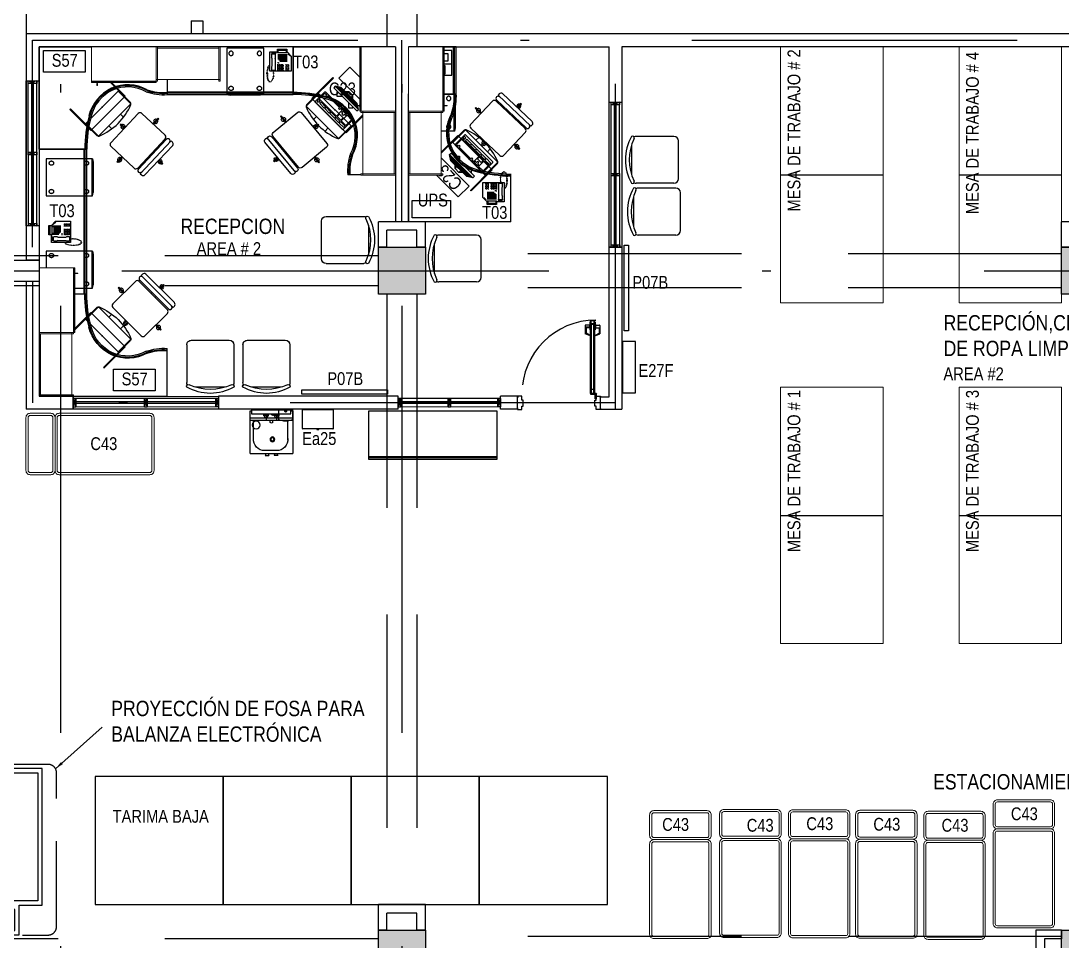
# Model space of a CAD drawing. Extents: x -28 to 131, y -33 to 63.
# Drawn here: x 3.54 to 15.73, y 9.27 to 20.05 of the extents above; entities that cross this region are included whole.
import ezdxf

# ---------------------------------------------------------------- set-up
doc = ezdxf.new("R2010")
doc.units = 0
doc.header["$LTSCALE"] = 10
doc.set_wipeout_variables(frame=1)
doc.header["$PDSIZE"] = 0.1
for name, pattern in [('DASHDOT', [1, 0.5, -0.25, 0, -0.25]), ('DASHDOT2', [12.7, 6.35, -3.175, 0, -3.175]), ('HIDDEN', [0.375, 0.25, -0.125]), ('HIDDEN2', [0.1875, 0.125, -0.0625]), ('STYLE_01', [0.15, 0.1, -0.05])]:
    doc.linetypes.add(name, pattern=pattern)
for name, color, linetype in [('arq-accesorios de baño', 2, 'Continuous'), ('arq-accesorios de baño-texto', 2, 'Continuous'), ('arq-columnas', 6, 'Continuous'), ('arq-ejes', 251, 'DASHDOT2'), ('arq-ejes-principales', 1, 'DASHDOT'), ('arq-equipamiento', 1, 'Continuous'), ('arq-escaleras', 1, 'Continuous'), ('arq-estación lavado manos', 1, 'Continuous'), ('arq-hatch', 252, 'Continuous'), ('arq-mob-equipo', 150, 'Continuous'), ('arq-mobiliario', 1, 'Continuous'), ('arq-muro', 5, 'Continuous'), ('arq-pared mamposteria', 4, 'Continuous'), ('arq-paredes-liv', 3, 'Continuous'), ('arq-puertas', 1, 'Continuous'), ('arq-san', 1, 'Continuous'), ('arq-telecomunicaciones', 250, 'Continuous'), ('arq-text-aposentos', 3, 'Continuous'), ('arq-text-codigo', 1, 'Continuous'), ('arq-text-equipamento', 2, 'Continuous'), ('arq-text-equipamiento', 2, 'Continuous'), ('arq-text-telecomunicaciones', 2, 'Continuous'), ('arq-ventanas', 1, 'Continuous'), ('arq-vigas', 251, 'HIDDEN')]:
    doc.layers.add(name, color=color, linetype=linetype)
doc.layers.add('mv', color=191, linetype='Continuous', plot=False)
doc.styles.add('dape 2', font='ARIALN.TTF')
doc.dimstyles.new('dape', dxfattribs={"dimscale": 0.05, "dimtxt": 2, "dimasz": 2, "dimexe": 1, "dimexo": 1, "dimgap": 1, "dimtad": 1, "dimzin": 1, "dimtxsty": 'dape 2', "dimcen": 30, "dimclrd": 1, "dimclre": 1, "dimclrt": 256, "dimazin": 0, "dimtfac": 1, "dimtmove": 0, "dimatfit": 3, "dimfxl": 1, "dimarcsym": 0})

# ---------------------------------------------------------------- blocks, each defined once
blk = doc.blocks.new('Mesa de trabajo')
blk.add_line((1.5, 1.2), (1.5, 0))
at = {"lineweight": 0}
blk.add_lwpolyline([(3, 0), (0, 0), (0, 1.2), (3, 1.2)], close=True, dxfattribs=at)
blk = doc.blocks.new('P07B')
blk.add_lwpolyline([(0, 1.004), (0.052, 1.004), (0.052, 0), (0, 0)], close=True)
blk = doc.blocks.new('E27F')
blk.add_lwpolyline([(0, 0.6), (0, 0), (0.15, 0), (0.15, 0.6)], close=True)
blk = doc.blocks.new('C43')
at = {"color": 0, "lineweight": 0}
for points in [[(0, -0.31, 0.414214), (0.05, -0.36), (1.11, -0.36, 0.414214), (1.16, -0.31), (1.16, 0.31, 0.414214), (1.11, 0.36), (0.05, 0.36, 0.414214), (0, 0.31)], [(0.025, -0.31, 0.414214), (0.05, -0.335), (1.11, -0.335, 0.414214), (1.135, -0.31), (1.135, 0.31, 0.414214), (1.11, 0.335), (0.05, 0.335, 0.414214), (0.025, 0.31)], [(1.16, -0.31, 0.414214), (1.21, -0.36), (1.45, -0.36, 0.414214), (1.5, -0.31), (1.5, 0.31, 0.414214), (1.45, 0.36), (1.21, 0.36, 0.414214), (1.16, 0.31)], [(1.185, -0.31, 0.414214), (1.21, -0.335), (1.45, -0.335, 0.414214), (1.475, -0.31), (1.475, 0.31, 0.414214), (1.45, 0.335), (1.21, 0.335, 0.414214), (1.185, 0.31)]]:
    blk.add_lwpolyline(points, format="xyb", close=True, dxfattribs=at)
blk = doc.blocks.new('*U127')
for p, q in [((1.506, 0), (0, 0)), ((0, 0), (0, -0.56)), ((1.506, -0.56), (1.506, 0)), ((0, -0.56), (1.506, -0.56))]:
    blk.add_line(p, q)
at = {"color": 251}
for p, q in [((0, -0.53), (1.506, -0.53)), ((0, -0.54), (1.506, -0.54))]:
    blk.add_line(p, q, dxfattribs=at)
blk = doc.blocks.new('S09')
for p, q in [((0.403, 0.258), (0.03, 0.258)), ((0.205, 0.258), (0.205, 0.348)), ((0.218, 0.348), (0.205, 0.348)), ((0.218, 0.348), (0.218, 0.258)), ((0.499, 0.258), (0.499, -0.271)), ((0.52, 0.258), (0.499, 0.258)), ((0, 0.228), (0, -0.242)), ((0.433, -0.242), (0.433, 0.228)), ((0.448, 0.231), (0.448, -0.244)), ((0.55, -0.242), (0.55, 0.232)), ((0, 0), (-0.062, 0)), ((-0.062, 0), (-0.062, -0.014)), ((0.448, 0.026), (0.433, 0.026)), ((0.61, 0), (0.55, 0)), ((0.61, -0.014), (0.61, 0)), ((-0.062, -0.014), (0, -0.014)), ((0.449, -0.042), (0.433, -0.042)), ((0.55, -0.014), (0.61, -0.014)), ((0.03, -0.272), (0.403, -0.272)), ((0.205, -0.355), (0.205, -0.272)), ((0.218, -0.355), (0.205, -0.355)), ((0.218, -0.272), (0.218, -0.355)), ((0.499, -0.271), (0.52, -0.271))]:
    blk.add_line(p, q)
for centre, radius, start, end in [((0.03, 0.228), 0.03, 90, 180), ((0.212, 0.301), 0.0245, 105.2437, 254.7563), ((0.212, 0.301), 0.0245, 285.2437, 74.7563), ((0.403, 0.228), 0.03, 0, 90), ((0.473, 0.232), 0.0257, 360, 180), ((0.52, 0.228), 0.0304, 8.8063, 90), ((-0.025, -0.007), 0.0246, 16.0134, 163.9866), ((0.575, -0.007), 0.024, 17.4264, 162.5736), ((-0.025, -0.007), 0.0246, 197.9938, 342.0062), ((0.575, -0.007), 0.024, 197.4264, 342.5736), ((0.03, -0.242), 0.03, 180, 270), ((0.403, -0.242), 0.03, 270, 360), ((0.52, -0.242), 0.0292, 270, 0), ((0.212, -0.315), 0.0245, 106.3464, 253.6536), ((0.212, -0.315), 0.0245, 284.1467, 75.8533), ((0.473, -0.244), 0.0257, 180, 0)]:
    blk.add_arc(centre, radius, start, end)
blk = doc.blocks.new('M-04')
for p, q in [((0, -1.2), (0, 0)), ((0, 0), (1.5, 0)), ((1.5, 0), (1.5, -0.56)), ((0.543, -0.905), (0.932, -0.516)), ((0.927, -0.521), (1.072, -0.666)), ((0.932, -0.516), (1.071, -0.655)), ((1.072, -0.673), (0.701, -1.044)), ((0.682, -1.043), (0.543, -0.905)), ((0.694, -1.044), (0.549, -0.899)), ((0, -1.2), (0.56, -1.2))]:
    blk.add_line(p, q)
at = {"color": 251}
for p, q in [((0.756, -0.339), (0.763, -0.332)), ((1.003, -0.586), (0.756, -0.339)), ((1.01, -0.579), (0.763, -0.332)), ((0.36, -0.735), (0.367, -0.728)), ((0.367, -0.728), (0.614, -0.975)), ((0.36, -0.735), (0.607, -0.982)), ((0.954, -0.791), (0.988, -0.826)), ((0.819, -0.926), (0.854, -0.96))]:
    blk.add_line(p, q, dxfattribs=at)
at = {"color": 251, "linetype": 'HIDDEN'}
blk.add_line((0.607, -0.982), (1.01, -0.579), dxfattribs=at)
at = {"color": 251}
for centre, major_axis, start_param, end_param in [((1.041, -0.914), (0.331, 0.331), 0.282624, 2.12971), ((1.041, -0.914), (-0.324, 0.324), -1.28997, 0.559107), ((1.456, 0.036), (-0.412, 0.412), 2.017764, 2.431448), ((1.456, 0.036), (-0.405, 0.405), 2.019203, 2.432764), ((2.253, -1.225), (1.215, 1.215), 2.111977, 2.341854), ((2.253, -1.225), (1.208, 1.208), 2.111925, 2.34177)]:
    blk.add_ellipse(centre, major_axis=major_axis, ratio=1, start_param=start_param, end_param=end_param, dxfattribs=at)
for centre, major_axis, start_param, end_param in [((1.041, -0.914), (-0.313, 0.313), -1.292751, 0.559409), ((1.456, 0.036), (0.423, 0.423), 3.58644, 4.000353), ((0.42, -0.392), (0.506, 0.506), 4.336708, 5.08807), ((1.057, -0.669), (-0.0141, 0.0141), 3.517274, 4.712389), ((1.068, -0.67), (-0.00354, 0.00354), 3.141593, 4.712389), ((2.253, -1.225), (-1.198, 1.198), 0.541048, 0.770846), ((0.697, -1.029), (-0.0141, 0.0141), 1.570796, 2.765911), ((0.698, -1.04), (0.00354, 0.00354), 3.141593, 4.712389)]:
    blk.add_ellipse(centre, major_axis=major_axis, ratio=1, start_param=start_param, end_param=end_param)
blk.add_point((0.738, -0.71), dxfattribs=at)
blk = doc.blocks.new('*U136')
for p, q in [((1.695, 0), (0, 0)), ((0, 0), (0, -0.56)), ((1.695, -0.56), (1.695, 0)), ((0, -0.56), (1.695, -0.56))]:
    blk.add_line(p, q)
at = {"color": 251}
for p, q in [((0, -0.53), (1.695, -0.53)), ((0, -0.54), (1.695, -0.54))]:
    blk.add_line(p, q, dxfattribs=at)
blk = doc.blocks.new('*U137')
for p, q in [((1.475, 0), (0, 0)), ((0, 0), (0, -0.56)), ((1.475, -0.56), (1.475, 0)), ((0, -0.56), (1.475, -0.56))]:
    blk.add_line(p, q)
at = {"color": 251}
for p, q in [((0, -0.53), (1.475, -0.53)), ((0, -0.54), (1.475, -0.54))]:
    blk.add_line(p, q, dxfattribs=at)
blk = doc.blocks.new('S08')
for p, q in [((-0.054, 0.275), (-0.496, 0.275)), ((-0.55, 0.174), (-0.55, -0.174)), ((0, -0.221), (0, 0.221)), ((-0.054, -0.275), (-0.496, -0.275))]:
    blk.add_line(p, q)
for centre, radius, start, end in [((-0.061, 0), 0.561, 150.6283, 209.3717), ((0.011, 0), 0.587, 154.9683, 205.0317), ((-0.538, 0.259), 0.0198, 327.9726, 126.6901), ((-0.496, 0.221), 0.0541, 90, 117.5844), ((-0.054, 0.221), 0.0541, 0, 90), ((-0.054, -0.221), 0.0541, 270, 0), ((-0.538, -0.259), 0.0198, 233.3099, 32.0274), ((-0.496, -0.221), 0.0541, 242.4156, 270), ((-0.496, -0.221), 0.0541, 242.4156, 270)]:
    blk.add_arc(centre, radius, start, end)
blk = doc.blocks.new('Telefono')
for p, q in [((0.039, 0.226), (0, 0.226)), ((0, 0.226), (0, 0)), ((0.023, 0.17), (0.019, 0.177)), ((0.024, 0.076), (0.023, 0.17)), ((0.25, 0.226), (0.045, 0.226)), ((0.063, 0.171), (0.067, 0.178)), ((0.063, 0.077), (0.063, 0.171)), ((0.092, 0.214), (0.106, 0.214)), ((0.092, 0.214), (0.092, 0.2)), ((0.092, 0.195), (0.106, 0.195)), ((0.092, 0.195), (0.092, 0.181)), ((0.092, 0.175), (0.106, 0.175)), ((0.092, 0.175), (0.092, 0.161)), ((0.092, 0.156), (0.106, 0.156)), ((0.092, 0.156), (0.092, 0.145)), ((0.092, 0.128), (0.109, 0.128)), ((0.092, 0.121), (0.092, 0.128)), ((0.111, 0.214), (0.125, 0.214)), ((0.111, 0.214), (0.111, 0.2)), ((0.111, 0.195), (0.125, 0.195)), ((0.111, 0.195), (0.111, 0.181)), ((0.111, 0.175), (0.125, 0.175)), ((0.111, 0.175), (0.111, 0.161)), ((0.111, 0.156), (0.125, 0.156)), ((0.111, 0.156), (0.111, 0.145)), ((0.13, 0.214), (0.144, 0.214)), ((0.13, 0.214), (0.13, 0.2)), ((0.13, 0.195), (0.144, 0.195)), ((0.13, 0.195), (0.13, 0.181)), ((0.13, 0.175), (0.144, 0.175)), ((0.13, 0.175), (0.13, 0.162)), ((0.13, 0.156), (0.144, 0.156)), ((0.13, 0.156), (0.13, 0.145)), ((0.149, 0.214), (0.162, 0.214)), ((0.149, 0.214), (0.149, 0.2)), ((0.149, 0.195), (0.162, 0.195)), ((0.149, 0.195), (0.149, 0.181)), ((0.149, 0.175), (0.162, 0.175)), ((0.149, 0.175), (0.149, 0.162)), ((0.149, 0.156), (0.162, 0.156)), ((0.149, 0.156), (0.149, 0.145)), ((0.19, 0.215), (0.19, 0.201)), ((0.19, 0.215), (0.202, 0.215)), ((0.19, 0.196), (0.19, 0.182)), ((0.19, 0.196), (0.202, 0.196)), ((0.19, 0.177), (0.19, 0.163)), ((0.19, 0.177), (0.202, 0.177)), ((0.19, 0.158), (0.19, 0.147)), ((0.19, 0.158), (0.202, 0.158)), ((0.212, 0.216), (0.225, 0.216)), ((0.212, 0.216), (0.212, 0.202)), ((0.212, 0.197), (0.225, 0.197)), ((0.212, 0.197), (0.212, 0.183)), ((0.212, 0.177), (0.225, 0.177)), ((0.212, 0.177), (0.212, 0.163)), ((0.212, 0.158), (0.225, 0.158)), ((0.212, 0.158), (0.212, 0.147)), ((0.25, 0.05), (0.25, 0.226)), ((0, 0), (0.089, 0)), ((0.024, 0.076), (0.019, 0.069)), ((0.019, 0.029), (0.019, 0.069)), ((0.02, 0.013), (0.072, 0.013)), ((0.023, 0.025), (0.063, 0.025)), ((0.063, 0.077), (0.067, 0.069)), ((0.067, 0.069), (0.067, 0.029)), ((0.089, 0.013), (0.089, -0.02)), ((0.112, 0.013), (0.089, 0.013)), ((0.092, 0.083), (0.201, 0.083)), ((0.092, 0.07), (0.201, 0.07)), ((0.092, 0.058), (0.201, 0.058)), ((0.092, 0.045), (0.201, 0.045)), ((0.092, 0.032), (0.201, 0.032)), ((0.093, -0.016), (0.093, 0.008)), ((0.093, 0.008), (0.194, 0.008)), ((0.104, 0.096), (0.201, 0.096)), ((0.116, 0.109), (0.201, 0.109)), ((0.198, 0.013), (0.179, 0.013)), ((0.194, 0.008), (0.194, -0.016)), ((0.198, -0.02), (0.198, 0.013)), ((0.198, 0), (0.2, 0)), ((0.25, 0.05), (0.2, 0)), ((0.24, 0.053), (0.211, 0.023)), ((0.089, -0.02), (0.089, -0.029)), ((0.089, -0.029), (0.198, -0.029)), ((0.194, -0.016), (0.093, -0.016)), ((0.186, -0.02), (0.103, -0.02)), ((0.198, -0.029), (0.198, -0.02))]:
    blk.add_line(p, q)
blk.add_lwpolyline([(0.019, 0.177), (0.019, 0.21, -0.414214), (0.023, 0.215), (0.063, 0.216, -0.414214), (0.067, 0.211), (0.067, 0.178)], format="xyb")
for centre, radius, start, end in [((-0.033, 0.261), 0.0033, 345.8277, 194.2538), ((-0.033, 0.252), 0.00329, 341.4985, 174.4111), ((-0.033, 0.273), 0.00339, 326.7238, 148.1541), ((-0.033, 0.243), 0.00284, 357.4609, 201.5326), ((-0.032, 0.283), 0.00377, 336.8259, 130.9782), ((-0.03, 0.294), 0.00313, 355.3856, 175.905), ((-0.029, 0.302), 0.00312, 333.7218, 147.9969), ((-0.026, 0.314), 0.00309, 339.8383, 167.1506), ((-0.022, 0.326), 0.00311, 315.2417, 170.3617), ((-0.019, 0.337), 0.00305, 310.9126, 149.9851), ((-0.011, 0.348), 0.00311, 308.7742, 113.7777), ((-0.003, 0.351), 0.0031, 286.0205, 116.5904), ((0.005, 0.352), 0.00312, 274.7045, 63.9336), ((0.015, 0.348), 0.00321, 255.4682, 46.1885), ((0.022, 0.341), 0.00324, 222.3269, 27.4665), ((0.025, 0.333), 0.00333, 251.2259, 23.7976), ((0.03, 0.324), 0.0031, 226.1971, 28.9852), ((0.034, 0.315), 0.00307, 213.7896, 28.7863), ((0.037, 0.305), 0.00312, 224.0211, 26.2924), ((0.04, 0.293), 0.00302, 200.4097, 23.2488), ((0.041, 0.285), 0.00347, 234.0918, 7.2566), ((0.043, 0.276), 0.00309, 212.5379, 355.5977), ((0.044, 0.269), 0.0035, 216.3932, 338.867), ((0.044, 0.26), 0.0036, 208.9177, 319.3592), ((0.045, 0.253), 0.00388, 205.6042, 316.1633), ((-0.032, 0.231), 0.00323, 4.3264, 192.0043), ((-0.03, 0.217), 0.00318, 2.8833, 184.8231), ((-0.028, 0.204), 0.00295, 14.6001, 194.5313), ((-0.024, 0.193), 0.00311, 15.3174, 209.0716), ((-0.021, 0.183), 0.00337, 24.0992, 212.3081), ((-0.018, 0.174), 0.00299, 31.0454, 213.0105), ((-0.013, 0.165), 0.00329, 24.4237, 197.1774), ((-0.006, 0.161), 0.00326, 43.2296, 267.2751), ((0.041, 0.218), 0.0029, 171.7628, 339.3969), ((0.042, 0.226), 0.00327, 185.5378, 331.292), ((0.043, 0.234), 0.0032, 200.3652, 336.2477), ((0.044, 0.242), 0.00308, 173.4388, 339.407), ((0.023, 0.029), 0.00464, 180.0407, 270.0407), ((0.063, 0.029), 0.00464, 270.0407, 0.0407)]:
    blk.add_arc(centre, radius, start, end)
blk = doc.blocks.new('*U128')
for p, q in [((-0.179, 0.905), (-0.179, 0.808)), ((-0.128, 0.91), (-0.174, 0.91)), ((-0.169, 0.883), (-0.169, 0.817)), ((-0.134, 0.878), (-0.169, 0.878)), ((-0.128, 0.885), (-0.167, 0.885)), ((-0.134, 0.878), (-0.128, 0.885)), ((-0.128, 0.915), (-0.128, 0.88)), ((-0.123, 0.915), (-0.128, 0.915)), ((-0.123, 0.88), (-0.128, 0.88)), ((-0.123, 0.943), (-0.123, 0.853)), ((-0.115, 0.943), (-0.123, 0.943)), ((-0.07, 0.943), (-0.062, 0.943)), ((-0.062, 0.943), (-0.062, 0.853)), ((-0.062, 0.915), (-0.057, 0.915)), ((-0.062, 0.88), (-0.057, 0.88)), ((-0.057, 0.915), (-0.057, 0.88)), ((-0.057, 0.91), (-0.011, 0.91)), ((-0.051, 0.878), (-0.057, 0.885)), ((-0.051, 0.878), (-0.016, 0.878)), ((-0.016, 0.883), (-0.016, 0.817)), ((-0.006, 0.905), (-0.006, 0.808)), ((-0.13, 0.789), (-0.179, 0.808)), ((-0.128, 0.792), (-0.169, 0.817)), ((-0.128, 0.792), (-0.13, 0.789)), ((-0.115, 0.853), (-0.123, 0.853)), ((-0.07, 0.853), (-0.062, 0.853)), ((-0.057, 0.792), (-0.016, 0.817)), ((-0.057, 0.792), (-0.055, 0.789)), ((-0.055, 0.789), (-0.006, 0.808))]:
    blk.add_line(p, q)
for points in [[(-0.115, 0.968), (-0.07, 0.968), (-0.07, 0.109), (-0.115, 0.109)], [(-0.078, 0.923), (-0.108, 0.923), (-0.108, 0.963), (-0.078, 0.963)], [(-0.108, 0.159), (-0.078, 0.159), (-0.078, 0.918), (-0.108, 0.918)], [(-0.078, 0.154), (-0.108, 0.154), (-0.108, 0.114), (-0.078, 0.114)]]:
    blk.add_lwpolyline(points, close=True)
for points in [[(-0.963, -0.069), (-0.97, -0.069), (-0.97, -0.079), (-0.92, -0.079), (-0.92, -0.039), (-0.905, -0.039), (-0.905, 0.031), (-0.92, 0.031), (-0.92, 0.079), (-0.97, 0.079), (-0.97, 0.069), (-0.96, 0.069)], [(-0.065, 0.109), (-0.115, 0.109), (-0.115, 0.099), (-0.065, 0.099)], [(-0.007, -0.069), (0, -0.069), (0, -0.079), (-0.05, -0.079), (-0.05, -0.039), (-0.065, -0.039), (-0.065, 0.031), (-0.05, 0.031), (-0.05, 0.079), (0, 0.079), (0, 0.069), (-0.01, 0.069)], [(-0.051, 0.095), (-0.051, 0.045), (-0.061, 0.045), (-0.061, 0.095)]]:
    blk.add_lwpolyline(points)
blk.add_circle((-0.056, 0.104), 0.01)
at = {"color": 251, "linetype": 'HIDDEN2'}
blk.add_arc((-0.056, 0.104), 0.864, 90, 180, dxfattribs=at)
for centre, radius, start, end in [((-0.174, 0.905), 0.005, 90, 180), ((-0.167, 0.883), 0.002, 90, 180), ((-0.011, 0.905), 0.005, 360, 90)]:
    blk.add_arc(centre, radius, start, end)
at = {"layer": 'arq-puertas'}
blk.add_point((0, 0), dxfattribs=at)
at = {"layer": 'mv'}
blk.add_line((-0.07, 0.968), (-0.056, 0.968), dxfattribs=at)
for p in [(-0.97, 0), (0, 0), (0, 0), (0, 0), (0, 0), (0, 0), (0, 0), (0, 0), (0, 0)]:
    blk.add_point(p, dxfattribs=at)
blk = doc.blocks.new('LAV.')
for p, q in [((-0.021, 0.5), (0.479, 0.5)), ((-0.021, 0.5), (-0.021, 0)), ((0.166, 0.5), (0.157, 0.525)), ((0.157, 0.525), (0.198, 0.525)), ((0.189, 0.5), (0.198, 0.525)), ((0.302, 0.525), (0.261, 0.525)), ((0.27, 0.5), (0.261, 0.525)), ((0.293, 0.5), (0.302, 0.525)), ((0.479, 0), (0.479, 0.5)), ((0.308, 0.467), (0.15, 0.467)), ((0.019, 0.326), (0.019, 0.114)), ((0.42, 0.344), (0.42, 0.114)), ((0.037, 0.122), (0.037, 0.114)), ((0.063, 0.122), (0.063, 0.114)), ((0.213, 0.138), (0.213, 0.114)), ((0.246, 0.138), (0.246, 0.114)), ((0.479, 0.114), (-0.021, 0.114)), ((-0.021, 0.081), (0.479, 0.081)), ((0.132, 0.051), (0.2, 0.051)), ((0.166, 0), (0.166, 0.102)), ((0.254, 0.051), (0.322, 0.051)), ((0.288, 0), (0.288, 0.102)), ((-0.021, 0), (0.479, 0))]:
    blk.add_line(p, q)
for centre, radius in [((0.24, 0.335), 0.028), ((0.05, 0.167), 0.046), ((0.166, 0.051), 0.0254), ((0.24, 0.042), 0.0102), ((0.288, 0.051), 0.0254)]:
    blk.add_circle(centre, radius)
at = {"color": 251}
for radius in [0.0254, 0.0188]:
    blk.add_circle((0.24, 0.335), radius, dxfattribs=at)
for centre, radius, start, end in [((0.15, 0.335), 0.132, 90, 184.0584), ((0.288, 0.335), 0.132, 355.9416, 90), ((0.229, 0.119), 0.025, 48.2195, 131.7805)]:
    blk.add_arc(centre, radius, start, end)
blk = doc.blocks.new('Ea26')
at = {"color": 1}
blk.add_wipeout([(0.229, -0.05), (-0.229, -0.05), (-0.229, 0), (0.229, 0)], dxfattribs=at).dxf.layer = 'arq-san'
for p, q in [((-0.229, -0.05), (-0.229, 0)), ((0.229, -0.05), (-0.229, -0.05))]:
    blk.add_line(p, q)
blk.add_line((0.229, -0.043), (-0.229, -0.043), dxfattribs=at)
at = {"layer": 'arq-san', "color": 1}
blk.add_line((-0.229, 0), (0.229, 0), dxfattribs=at)
at = {"layer": 'arq-san'}
blk.add_line((0.229, 0), (0.229, -0.05), dxfattribs=at)
blk = doc.blocks.new('*U138')
blk.add_lwpolyline([(0, -0.08), (0, 0.08), (-0.11, 0.08, 0.414214), (-0.13, 0.06), (-0.13, -0.06, 0.414214), (-0.11, -0.08)], format="xyb", close=True)
blk.add_circle((-0.018, 0.001), 0.0104)
for centre, radius, start, end in [((-0.02, 0.001), 0.119, 157.2048, 202.7952), ((-0.021, 0.001), 0.0104, 81.2066, 278.7934)]:
    blk.add_arc(centre, radius, start, end)
blk = doc.blocks.new('*U131')
for p, q in [((-0.23, -0.176), (-0.23, 0.176)), ((-0.225, 0.181), (0, 0.181)), ((-0.006, -0.181), (-0.006, 0.181)), ((0, -0.181), (0, 0.181)), ((0, -0.181), (0, 0.181)), ((-0.225, -0.181), (0, -0.181))]:
    blk.add_line(p, q)
blk.add_lwpolyline([(-0.23, -0.012), (-0.23, 0.012), (-0.237, 0.012), (-0.237, -0.012)], close=True)
for centre, start, end in [((-0.225, 0.176), 90, 180), ((-0.225, -0.176), 180, 270)]:
    blk.add_arc(centre, 0.00466, start, end)
blk = doc.blocks.new('DIV-V')
at = {"layer": 'arq-ventanas', "color": 1}
for p, q in [((0.03, 0.04), (0, -0.06)), ((0.03, -0.06), (0, 0.04))]:
    blk.add_line(p, q, dxfattribs=at)
blk.add_lwpolyline([(0.03, 0.04), (0.03, -0.06), (0, -0.06), (0, 0.04)], close=True, dxfattribs=at)
blk = doc.blocks.new('arturito')
for p, q in [((0, 0.007), (0.04, 0.017)), ((0.434, 0), (0, 0)), ((0.394, 0.017), (0.04, 0.017)), ((0.434, 0.007), (0.394, 0.017))]:
    blk.add_line(p, q)
at = {"linetype": 'HIDDEN2'}
for p, q in [((0, -0.536), (0, 0.007)), ((0.434, 0.007), (0.434, -0.536)), ((0.434, -0.536), (0, -0.536))]:
    blk.add_line(p, q, dxfattribs=at)
at = {"linetype": 'HIDDEN2', "extrusion": (0, 0, -1)}
for centre in [(0.051, -0.063), (0.383, -0.063)]:
    blk.add_ellipse(centre, major_axis=(-0.018, 0.018), ratio=1, start_param=1.570796326794897, end_param=7.853981633974483, dxfattribs=at)
at = {"linetype": 'HIDDEN2'}
for centre in [(0.051, -0.473), (0.383, -0.473)]:
    blk.add_ellipse(centre, major_axis=(0.018, 0.018), ratio=1, start_param=4.712389, end_param=10.995574, dxfattribs=at)
blk = doc.blocks.new('R43')
for points in [[(1.6, 1.333), (1.6, 1.6), (0, 1.6), (0, 0), (1.6, 0), (1.6, 0.267), (1.947, 0.267), (1.947, 1.333)], [(1.55, 1.55), (1.55, 0.05), (0.05, 0.05), (0.05, 1.55)], [(1.65, 1.283), (1.65, 0.317), (1.897, 0.317), (1.897, 1.283)]]:
    blk.add_lwpolyline(points, close=True)
blk = doc.blocks.new('A02')
blk.add_wipeout([(0, 0), (0.749, 0), (0.749, -0.405), (0.733, -0.405), (0.733, -0.384), (0.016, -0.384), (0.016, -0.405), (0, -0.405)])
at = {"linetype": 'Continuous', "lineweight": 5}
for p, q in [((0, 0), (0, -0.405)), ((0, 0), (0.016, 0)), ((0.016, 0), (0.016, -0.405)), ((0.733, 0), (0.733, -0.405)), ((0.733, 0), (0.749, 0)), ((0.749, 0), (0.749, -0.405)), ((0, -0.405), (0.016, -0.405)), ((0.733, -0.405), (0.749, -0.405))]:
    blk.add_line(p, q, dxfattribs=at)
at = {"lineweight": 15}
for p, q in [((0.016, 0), (0.016, -0.384)), ((0.016, 0), (0.733, 0)), ((0.733, 0), (0.733, -0.384)), ((0.016, -0.017), (0.733, -0.017)), ((0.016, -0.384), (0.733, -0.384))]:
    blk.add_line(p, q, dxfattribs=at)
at = {"color": 251, "linetype": 'Continuous', "lineweight": 5}
for p, q in [((0, -0.384), (0.016, -0.384)), ((0.733, -0.384), (0.749, -0.384))]:
    blk.add_line(p, q, dxfattribs=at)
blk = doc.blocks.new('A01')
blk.add_wipeout([(0, 0), (15.12, 0), (15.12, -8.39), (0, -8.39)])
at = {"lineweight": 15}
for p, q in [((0, 0), (0, -8.07)), ((0, 0), (15.12, 0)), ((15.12, 0), (15.12, -8.07)), ((2.4, -8.07), (7.56, -8.07)), ((12.73, -8.07), (15.12, -8.07))]:
    blk.add_line(p, q, dxfattribs=at)
at = {"linetype": 'Continuous', "lineweight": 5}
for p, q in [((0, -8.07), (15.12, -8.07)), ((0, -8.07), (0, -8.39)), ((0, -8.39), (15.12, -8.39)), ((7.56, -8.07), (7.56, -8.39)), ((15.12, -8.07), (15.12, -8.39))]:
    blk.add_line(p, q, dxfattribs=at)
at = {"color": 251, "linetype": 'Continuous', "lineweight": 5}
for p, q in [((0, -8.19), (15.12, -8.19)), ((13.62, -8.39), (13.62, -8.41)), ((13.62, -8.39), (14.02, -8.39)), ((13.62, -8.41), (14.02, -8.41)), ((13.77, -8.59), (13.87, -8.59)), ((13.77, -8.59), (13.77, -9.08)), ((13.77, -8.62), (13.87, -8.62)), ((13.77, -8.69), (13.87, -8.69)), ((13.77, -8.98), (13.87, -8.98)), ((13.77, -9.04), (13.77, -9.08)), ((13.77, -9.05), (13.87, -9.05)), ((13.77, -9.08), (13.87, -9.08)), ((13.8, -8.41), (13.8, -8.59)), ((13.84, -8.41), (13.84, -8.59)), ((13.87, -8.59), (13.87, -9.08)), ((14.02, -8.39), (14.02, -8.41))]:
    blk.add_line(p, q, dxfattribs=at)
blk = doc.blocks.new('C23E')
for p, q in [((0.12, -0.073), (0.155, -0.073)), ((0.12, -0.082), (0.155, -0.082)), ((0.12, -0.092), (0.155, -0.092)), ((0.12, -0.101), (0.155, -0.101)), ((0.12, -0.111), (0.155, -0.111)), ((0.12, -0.121), (0.155, -0.121)), ((0.122, -0.063), (0.155, -0.063)), ((0.129, -0.053), (0.155, -0.053)), ((0.135, -0.044), (0.155, -0.044)), ((0.142, -0.034), (0.155, -0.034)), ((0.148, -0.025), (0.155, -0.025)), ((0.12, -0.13), (0.155, -0.13)), ((0.12, -0.14), (0.155, -0.14)), ((0.12, -0.149), (0.155, -0.149)), ((0.12, -0.159), (0.155, -0.159)), ((0.12, -0.169), (0.155, -0.169)), ((0.12, -0.178), (0.155, -0.178)), ((0.12, -0.188), (0.155, -0.188)), ((0.12, -0.197), (0.155, -0.197)), ((0.12, -0.207), (0.155, -0.207)), ((0.12, -0.217), (0.155, -0.217)), ((0.12, -0.226), (0.155, -0.226)), ((0.12, -0.236), (0.155, -0.236)), ((0.12, -0.245), (0.155, -0.245)), ((0.12, -0.255), (0.155, -0.255)), ((0.12, -0.265), (0.155, -0.265)), ((0.12, -0.274), (0.155, -0.274)), ((0.12, -0.284), (0.155, -0.284)), ((0.12, -0.293), (0.155, -0.293)), ((0.12, -0.303), (0.155, -0.303)), ((0.12, -0.313), (0.155, -0.313)), ((0.12, -0.322), (0.155, -0.322)), ((0.122, -0.332), (0.155, -0.332)), ((0.129, -0.341), (0.155, -0.341)), ((0.135, -0.351), (0.155, -0.351)), ((0.142, -0.361), (0.155, -0.361)), ((0.148, -0.37), (0.155, -0.37))]:
    blk.add_line(p, q)
for points in [[(-0.121, -0.427), (0.059, -0.427), (0.059, 0.033), (-0.121, 0.033)], [(0.394, -0.052), (0.299, -0.052), (0.299, 0.023), (0.394, 0.023)], [(0.429, -0.052), (0.406, -0.052), (0.406, 0.023), (0.429, 0.023)], [(0.158, -0.005), (0.158, -0.389), (0.183, -0.389), (0.183, -0.005)], [(0.316, -0.102), (0.316, -0.122), (0.299, -0.122), (0.299, -0.062), (0.316, -0.062), (0.316, -0.082), (0.334, -0.082), (0.334, -0.102)], [(0.394, -0.122), (0.354, -0.122), (0.354, -0.062), (0.394, -0.062)], [(0.429, -0.122), (0.406, -0.122), (0.406, -0.062), (0.429, -0.062)], [(0.088, -0.23), (0.118, -0.23), (0.118, -0.165), (0.088, -0.165)], [(0.299, -0.417), (0.299, -0.387), (0.316, -0.387), (0.316, -0.372), (0.299, -0.372), (0.299, -0.177), (0.316, -0.177), (0.316, -0.162), (0.299, -0.162), (0.299, -0.132), (0.394, -0.132), (0.394, -0.417)], [(0.429, -0.207), (0.406, -0.207), (0.406, -0.132), (0.429, -0.132)], [(0.429, -0.291), (0.406, -0.291), (0.406, -0.216), (0.429, -0.216)], [(0.429, -0.374), (0.406, -0.374), (0.406, -0.299), (0.429, -0.299)], [(0.429, -0.417), (0.406, -0.417), (0.406, -0.394), (0.429, -0.394)]]:
    blk.add_lwpolyline(points, close=True)
blk.add_lwpolyline([(0.289, -0.427, -0.414214), (0.284, -0.422), (0.284, 0.028, -0.414214), (0.289, 0.033), (0.449, 0.033, -0.414214), (0.454, 0.028), (0.454, -0.422, -0.414214), (0.449, -0.427)], format="xyb", close=True)
for points in [[(0.158, -0.005), (0.118, -0.065), (0.118, -0.329), (0.158, -0.389)], [(0.183, -0.145), (0.226, -0.101), (0.189, -0.064), (0.183, -0.07)], [(0.118, -0.135), (0.088, -0.165), (0.088, -0.23), (0.118, -0.26)], [(0.183, -0.325), (0.189, -0.331), (0.226, -0.294), (0.183, -0.25)]]:
    blk.add_lwpolyline(points)
blk = doc.blocks.new('*U168')
for p, q in [((0.55, 0), (0, 0)), ((0, 0), (0, -0.56)), ((0.55, -0.56), (0.55, 0)), ((0, -0.56), (0.55, -0.56))]:
    blk.add_line(p, q)
at = {"color": 251}
for p, q in [((0, -0.53), (0.55, -0.53)), ((0, -0.54), (0.55, -0.54))]:
    blk.add_line(p, q, dxfattribs=at)
blk = doc.blocks.new('I01')
at = {"layer": 'arq-mobiliario'}
for p, q in [((-0.229, 0), (-0.229, -0.286)), ((0.229, 0), (-0.229, 0)), ((0.229, -0.286), (0.229, 0)), ((-0.254, -0.051), (-0.254, -0.108)), ((-0.229, -0.051), (-0.254, -0.051)), ((-0.254, -0.108), (-0.229, -0.108)), ((-0.127, -0.038), (-0.184, -0.038)), ((-0.184, -0.038), (-0.184, -0.121)), ((-0.184, -0.121), (0.184, -0.121)), ((-0.127, -0.032), (-0.127, -0.102)), ((0.127, -0.032), (-0.127, -0.032)), ((-0.127, -0.102), (0.127, -0.102)), ((0.127, -0.102), (0.127, -0.032)), ((0.184, -0.038), (0.127, -0.038)), ((0.184, -0.121), (0.184, -0.038)), ((0.229, -0.159), (-0.229, -0.159)), ((0.149, -0.178), (-0.203, -0.178)), ((-0.203, -0.178), (-0.203, -0.273)), ((0.149, -0.273), (0.149, -0.178)), ((-0.229, -0.286), (-0.126, -0.286)), ((-0.203, -0.273), (-0.126, -0.273)), ((0.132, -0.273), (0.149, -0.273)), ((0.132, -0.286), (0.229, -0.286))]:
    blk.add_line(p, q, dxfattribs=at)
blk.add_lwpolyline([(-0.126, -0.2), (0.132, -0.2), (0.132, -0.323), (-0.126, -0.323)], close=True, dxfattribs=at)
blk = doc.blocks.new('*U108')
at = {"layer": 'arq-mobiliario', "linetype": 'HIDDEN2'}
blk.add_lwpolyline([(0, 0), (0, -0.2), (-0.45, -0.2), (-0.45, 0)], close=True, dxfattribs=at)

msp = doc.modelspace()

# ---------------------------------------------------------------- linework, layer by layer
at = {"layer": 'arq-columnas'}
for points in [[(7.725, 17.4), (8.275, 17.4), (8.275, 16.85), (7.725, 16.85)], [(15.725, 17.4), (16.275, 17.4), (16.275, 16.85), (15.725, 16.85)], [(7.725, 9.4), (8.275, 9.4), (8.275, 8.85), (7.725, 8.85)], [(15.725, 9.4), (16.275, 9.4), (16.275, 8.85), (15.725, 8.85)]]:
    msp.add_lwpolyline(points, close=True, dxfattribs=at)
at = {"layer": 'arq-ejes', "ltscale": 0.06}
for p, q in [((3.675, 19.825), (56, 19.825)), ((3.675, 17.4), (3.675, 19.825)), ((8, 17.7), (8, 19.825)), ((10.5, 15.505), (10.5, 19.825)), ((3.675, 17), (3.675, 15.58)), ((10.5, 15.58), (3.675, 15.58))]:
    msp.add_line(p, q, dxfattribs=at)
at = {"layer": 'arq-ejes', "linetype": 'DASHDOT'}
msp.add_line((0.275, 17.124), (3.75, 17.124), dxfattribs=at)
at = {"layer": 'arq-ejes-principales'}
msp.add_line((8, 36.913), (8, -2.679), dxfattribs=at)
at = {"layer": 'arq-equipamiento', "linetype": 'STYLE_01'}
msp.add_lwpolyline([(1.955, 9.443, 0.414214), (2.055, 9.343), (3.855, 9.343, 0.414214), (3.955, 9.443), (3.955, 11.243, 0.414214), (3.855, 11.343), (2.055, 11.343, 0.414214), (1.955, 11.243)], format="xyb", close=True, dxfattribs=at)
at = {"layer": 'arq-escaleras'}
msp.add_line((3.6, 22.148), (3.6, 19.9), dxfattribs=at)
at = {"layer": 'arq-hatch'}
for points in [[(7.725, 17.4), (8.275, 17.4), (7.725, 16.85), (8.275, 16.85)], [(15.725, 17.4), (16.275, 17.4), (15.725, 16.85), (16.275, 16.85)], [(7.725, 9.4), (8.275, 9.4), (7.725, 8.85), (8.275, 8.85)], [(15.725, 9.4), (16.275, 9.4), (15.725, 8.85), (16.275, 8.85)]]:
    msp.add_solid(points, dxfattribs=at)
at = {"layer": 'arq-mobiliario'}
for points in [[(4.406, 9.7), (5.906, 9.7), (5.906, 11.2), (4.406, 11.2)], [(5.906, 9.7), (7.406, 9.7), (7.406, 11.2), (5.906, 11.2)], [(7.406, 9.7), (8.906, 9.7), (8.906, 11.2), (7.406, 11.2)], [(8.906, 9.7), (10.406, 9.7), (10.406, 11.2), (8.906, 11.2)]]:
    msp.add_lwpolyline(points, close=True, dxfattribs=at)
at = {"layer": 'arq-pared mamposteria'}
for p, q in [((5.531, 20.053), (5.531, 19.9)), ((5.531, 20.053), (5.669, 20.053)), ((5.669, 20.053), (5.669, 19.9)), ((21.391, 19.9), (3.6, 19.9)), ((3.6, 19.9), (3.6, 17.25)), ((7.925, 19.75), (3.75, 19.75)), ((3.75, 19.75), (3.75, 17.25)), ((8.075, 19.75), (8.075, 17.7)), ((8.075, 19.75), (10.425, 19.75)), ((10.425, 19.101), (10.425, 19.75)), ((10.575, 19.75), (10.575, 19.101)), ((24.125, 19.75), (10.575, 19.75)), ((10.425, 19.101), (10.575, 19.101)), ((8.075, 17.7), (7.925, 17.7)), ((10.425, 15.648), (10.425, 17.401)), ((10.425, 17.401), (10.575, 17.401)), ((10.575, 17.401), (10.575, 15.505)), ((3.75, 17.25), (3.6, 17.25)), ((3.6, 17), (3.6, 15.505)), ((7.955, 15.655), (5.85, 15.655)), ((5.85, 15.655), (5.85, 15.505)), ((7.955, 15.505), (7.955, 15.655)), ((9.355, 15.655), (9.155, 15.655)), ((9.155, 15.505), (9.155, 15.655)), ((9.355, 15.505), (9.355, 15.655)), ((10.325, 15.505), (10.325, 15.648)), ((10.325, 15.648), (10.425, 15.648)), ((4.15, 15.505), (3.6, 15.505)), ((7.955, 15.505), (5.85, 15.505)), ((9.355, 15.505), (9.155, 15.505)), ((10.325, 15.505), (10.575, 15.505))]:
    msp.add_line(p, q, dxfattribs=at)
at = {"layer": 'arq-paredes-liv'}
for p, q in [((8.275, 17.7), (7.725, 17.7)), ((7.725, 17.4), (7.725, 17.7)), ((8.275, 17.4), (8.275, 17.7)), ((16.275, 17.7), (15.725, 17.7)), ((15.725, 17.4), (15.725, 17.7)), ((8.175, 17.6), (7.825, 17.6)), ((7.825, 17.4), (7.825, 17.6)), ((8.175, 17.4), (8.175, 17.6)), ((7.825, 17.4), (7.725, 17.4)), ((8.275, 17.4), (8.175, 17.4)), ((15.825, 17.4), (15.725, 17.4)), ((8.275, 9.7), (7.725, 9.7)), ((7.725, 9.4), (7.725, 9.7)), ((8.275, 9.4), (8.275, 9.7)), ((8.175, 9.6), (7.825, 9.6)), ((7.825, 9.4), (7.825, 9.6)), ((8.175, 9.4), (8.175, 9.6)), ((7.825, 9.4), (7.725, 9.4)), ((8.275, 9.4), (8.175, 9.4)), ((15.725, 9.4), (15.425, 9.4)), ((15.425, 9.4), (15.425, 8.85)), ((15.725, 9.4), (15.725, 9.3)), ((15.725, 9.3), (15.525, 9.3)), ((15.525, 9.3), (15.525, 8.95))]:
    msp.add_line(p, q, dxfattribs=at)
at = {"layer": 'arq-telecomunicaciones'}
for points in [[(3.803, 19.706), (4.29, 19.706), (4.29, 19.451), (3.803, 19.451)], [(4.622, 15.973), (5.109, 15.973), (5.109, 15.718), (4.622, 15.718)]]:
    msp.add_lwpolyline(points, close=True, dxfattribs=at)
at = {"layer": 'arq-ventanas', "color": 251}
for p, q in [((3.625, 17.65), (3.624, 19.35)), ((3.664, 18.515), (3.664, 19.32)), ((3.684, 18.515), (3.684, 19.32)), ((3.725, 17.65), (3.724, 19.35)), ((10.45, 17.401), (10.449, 19.101)), ((10.489, 18.266), (10.489, 19.071)), ((10.509, 18.266), (10.509, 19.071)), ((10.55, 17.401), (10.549, 19.101)), ((3.665, 17.68), (3.664, 18.485)), ((3.685, 17.68), (3.684, 18.485)), ((10.49, 17.431), (10.489, 18.236)), ((10.51, 17.431), (10.509, 18.236)), ((5.85, 15.63), (4.15, 15.629)), ((5.85, 15.53), (4.15, 15.529)), ((4.985, 15.589), (4.18, 15.589)), ((4.985, 15.569), (4.18, 15.569)), ((5.82, 15.59), (5.015, 15.589)), ((5.82, 15.57), (5.015, 15.569)), ((8.54, 15.589), (7.985, 15.589)), ((8.54, 15.569), (7.985, 15.569)), ((9.125, 15.59), (8.57, 15.589)), ((9.125, 15.57), (8.57, 15.569))]:
    msp.add_line(p, q, dxfattribs=at)
at = {"layer": 'arq-ventanas', "color": 1}
for p, q in [((9.155, 15.63), (7.955, 15.629)), ((9.155, 15.53), (7.955, 15.529))]:
    msp.add_line(p, q, dxfattribs=at)
for points in [[(3.75, 19.35), (3.751, 17.65), (3.601, 17.65), (3.6, 19.35)], [(10.575, 19.101), (10.576, 17.401), (10.426, 17.401), (10.425, 19.101)], [(4.15, 15.654), (5.85, 15.655), (5.85, 15.505), (4.15, 15.504)]]:
    msp.add_lwpolyline(points, close=True, dxfattribs=at)
at = {"layer": 'arq-vigas'}
for p, q in [((7.825, 24.85), (7.825, 17.4)), ((8.175, 24.85), (8.175, 17.4)), ((15.725, 17.325), (8.275, 17.325)), ((7.725, 17.3), (0.275, 17.3)), ((7.725, 16.95), (0.275, 16.95)), ((7.825, 16.85), (7.825, 9.4)), ((8.175, 16.85), (8.175, 9.4)), ((15.725, 16.925), (8.275, 16.925)), ((7.725, 9.3), (0.275, 9.3)), ((15.725, 9.325), (8.275, 9.325))]:
    msp.add_line(p, q, dxfattribs=at)

# ---------------------------------------------------------------- block references
at = {"layer": 'arq-accesorios de baño', "rotation": 90}
msp.add_blockref('*U131', (7.016, 15.503), dxfattribs=at)
at = {"layer": 'arq-equipamiento'}
for name, p in [('P07B', (10.602, 16.422)), ('E27F', (10.584, 15.696))]:
    msp.add_blockref(name, p, dxfattribs=at)
for name, p, rotation in [('P07B', (7.831, 15.679), 90), ('C43', (5.097, 15.096), 180), ('R43', (2.185, 11.293), 270), ('C43', (15.284, 9.427), 90), ('C43', (11.261, 9.301), 90), ('C43', (12.081, 9.315), 90), ('C43', (12.887, 9.311), 90), ('C43', (13.673, 9.305), 90), ('C43', (14.471, 9.293), 90)]:
    msp.add_blockref(name, p, dxfattribs=dict(at, rotation=rotation))
at = {"layer": 'arq-estación lavado manos', "xscale": -1, "rotation": 180}
msp.add_blockref('LAV.', (6.243, 15.485), dxfattribs=at)
at = {"layer": 'arq-mob-equipo', "rotation": 180}
msp.add_blockref('*U108', (8.118, 17.747), dxfattribs=at)
at = {"layer": 'arq-mobiliario'}
for name, p in [('M-04', (3.75, 19.75)), ('*U137', (5.25, 19.75)), ('S08', (11.239, 18.425)), ('S08', (11.262, 17.818)), ('S08', (8.929, 17.269)), ('*U127', (7.608, 15.479))]:
    msp.add_blockref(name, p, dxfattribs=at)
for name, p, xscale, rotation in [('arturito', (5.948, 19.199), -1, 180), ('S09', (6.967, 18.802), -0.9999999999999998, 39.59989869621402), ('arturito', (4.368, 18.003), -1, 270), ('arturito', (4.368, 16.921), -1, 270), ('M-04', (3.75, 15.655), -1, 180), ('S08', (5.756, 16.311), -1, 270), ('S08', (6.413, 16.311), -1, 270), ('Mesa de trabajo', (13.635, 15.76), -1, 90), ('Mesa de trabajo', (15.725, 15.76), -1, 90)]:
    msp.add_blockref(name, p, dxfattribs=dict(at, xscale=xscale, rotation=rotation))
for name, p, rotation in [('M-04', (7.925, 19.75), 270), ('*U168', (8.075, 19.2), 90), ('Mesa de trabajo', (13.635, 16.75), 90), ('Mesa de trabajo', (15.725, 16.75), 90), ('S09', (8.971, 18.641), 46.7033191101908), ('M-04', (8.075, 17.7), 90), ('arturito', (8.611, 19.195), 270), ('S09', (4.756, 18.802), 316.7033191101908), ('*U136', (3.75, 16.855), 90), ('S09', (4.776, 16.534), 45.0000000000229)]:
    msp.add_blockref(name, p, dxfattribs=dict(at, rotation=rotation))
at = {"layer": 'arq-mobiliario', "xscale": -1}
msp.add_blockref('S08', (7.057, 17.487), dxfattribs=at)
at = {"layer": 'arq-puertas'}
msp.add_blockref('*U128', (10.325, 15.579), dxfattribs=at)
at = {"layer": 'arq-telecomunicaciones', "xscale": -1}
for name, p, rotation in [('Telefono', (6.454, 19.691), 180), ('C23E', (8.722, 18.099), 225.0000000000183), ('Telefono', (3.894, 17.456), 270)]:
    msp.add_blockref(name, p, dxfattribs=dict(at, rotation=rotation))
at = {"layer": 'arq-telecomunicaciones'}
msp.add_blockref('I01', (8.357, 19.704), dxfattribs=at)
at = {"layer": 'arq-telecomunicaciones', "rotation": 224.9999999999817}
msp.add_blockref('C23E', (7.605, 19.123), dxfattribs=at)
at = {"layer": 'arq-telecomunicaciones', "xscale": -1}
msp.add_blockref('Telefono', (9.198, 17.932), dxfattribs=at)
at = {"layer": 'arq-ventanas'}
for p, rotation in [((3.664, 19.32), 89.99936862402704), ((10.489, 19.071), 89.99936862402704), ((3.664, 18.485), 89.99936862402704), ((10.489, 18.236), 89.99936862402704), ((3.665, 17.65), 89.99936862402704), ((10.49, 17.401), 89.99936862402704), ((4.18, 15.569), 179.9993686240271), ((5.015, 15.569), 179.9993686240271), ((5.85, 15.57), 179.9993686240271), ((7.985, 15.569), 179.9993686240271), ((8.57, 15.569), 179.9993686240271), ((9.155, 15.57), 179.9993686240271)]:
    msp.add_blockref('DIV-V', p, dxfattribs=dict(at, rotation=rotation))

# ---------------------------------------------------------------- texts
at = {"layer": 'arq-accesorios de baño-texto', "style": 'dape 2'}
msp.add_text('Ea25', height=0.15, dxfattribs=at).set_placement((6.831, 15.085))
at = {"layer": 'arq-text-aposentos', "char_height": 0.18, "style": 'dape 2'}
for s, insert, width, attachment_point in [('\\pi0.085102;RECEPCION ', (5.321, 17.736), 1.3628, 1), ('RECEPCIÓN,CLASIFICACIÓN Y REPARACIÓN DE ROPA LIMPIA', (14.344, 16.123), 4.62467, 7), ('ESTACIONAMIENTO DE CARROS', (14.221, 11.229), 3.5163, 1)]:
    msp.add_mtext(s, dxfattribs=dict(at, insert=insert, width=width, attachment_point=attachment_point))
at = {"layer": 'arq-text-codigo', "style": 'dape 2'}
for s, p in [('AREA # 2', (5.596, 17.31)), ('AREA #2', (14.342, 15.843))]:
    msp.add_text(s, height=0.15, dxfattribs=at).set_placement(p)
at = {"layer": 'arq-text-equipamento', "style": 'dape 2'}
for p in [(6.726, 19.497), (3.871, 17.754)]:
    msp.add_text('T03', height=0.15, dxfattribs=at).set_placement(p)
at = {"layer": 'arq-text-equipamento', "char_height": 0.15, "width": 0.33895, "attachment_point": 1, "style": 'dape 2'}
for insert in [(3.898, 19.666), (4.717, 15.933)]:
    msp.add_mtext('S57', dxfattribs=dict(at, insert=insert))
at = {"layer": 'arq-text-equipamento', "color": 1, "linetype": 'STYLE_01', "insert": (4.596, 11.605), "char_height": 0.18, "width": 4.62467, "attachment_point": 7, "style": 'dape 2'}
msp.add_mtext('PROYECCIÓN DE FOSA PARA\\PBALANZA ELECTRÓNICA', dxfattribs=at)
at = {"layer": 'arq-text-equipamiento', "style": 'dape 2'}
msp.add_text('E27F', height=0.15, dxfattribs=at).set_placement((10.77, 15.882))
at = {"layer": 'arq-text-equipamiento', "color": 2, "char_height": 0.15, "width": 2.22323, "attachment_point": 1, "rotation": 90, "style": 'dape 2'}
for s, insert in [('MESA DE TRABAJO # 2', (12.516, 17.819)), ('MESA DE TRABAJO # 4', (14.606, 17.789)), ('MESA DE TRABAJO # 1', (12.516, 13.829)), ('MESA DE TRABAJO # 3', (14.606, 13.829))]:
    msp.add_mtext(s, dxfattribs=dict(at, insert=insert))
at = {"layer": 'arq-text-equipamiento', "char_height": 0.15, "width": 1.30113, "attachment_point": 1, "style": 'dape 2'}
for insert in [(10.698, 17.064), (7.126, 15.937)]:
    msp.add_mtext('P07B', dxfattribs=dict(at, insert=insert))
at = {"layer": 'arq-text-equipamiento', "color": 2, "char_height": 0.15, "attachment_point": 1, "style": 'dape 2'}
for s, insert, width in [('C43', (4.351, 15.175), 0.44803), ('TARIMA BAJA', (4.612, 10.809), 1.35286), ('C43', (15.132, 10.839), 0.44803), ('C43', (11.048, 10.714), 0.44803), ('C43', (12.038, 10.704), 0.44803), ('C43', (12.736, 10.723), 0.44803), ('C43', (13.521, 10.716), 0.44803), ('C43', (14.32, 10.704), 0.44803)]:
    msp.add_mtext(s, dxfattribs=dict(at, insert=insert, width=width))
at = {"layer": 'arq-text-telecomunicaciones', "style": 'dape 2'}
for s, p in [('I01', (8.25, 19.208)), ('UPS', (8.185, 17.879)), ('T03', (8.939, 17.734))]:
    msp.add_text(s, height=0.15, dxfattribs=at).set_placement(p)
msp.add_text('C23', height=0.15, rotation=134.0956, dxfattribs=at).set_placement((8.72, 18.156))

# ---------------------------------------------------------------- leaders
at = {"layer": 'arq-text-equipamento', "color": 1}
msp.add_leader([(3.943, 11.291), (4.488, 11.779)], dimstyle='dape', override={"dimgap": 1, "dimtad": 0}, dxfattribs=at)

# ---------------------------------------------------------------- next in the draw order: block references
at = {"layer": 'arq-mobiliario', "xscale": -1}
msp.add_blockref('A02', (5.871, 19.75), dxfattribs=at)
at = {"layer": 'arq-mobiliario'}
for p, rotation in [((7.925, 18.994), 270), ((3.75, 15.655), 90)]:
    msp.add_blockref('A02', p, dxfattribs=dict(at, rotation=rotation))
at = {"layer": 'arq-mobiliario', "xscale": -1, "rotation": 90}
msp.add_blockref('A02', (8.075, 18.994), dxfattribs=at)
at = {"layer": 'arq-san', "xscale": -1, "rotation": 180}
msp.add_blockref('Ea26', (6.469, 15.449), dxfattribs=at)

# ---------------------------------------------------------------- next in the draw order: linework, layer by layer
at = {"layer": 'arq-pared mamposteria'}
for q in [(3.75, 15.655), (4.15, 15.505)]:
    msp.add_line((4.15, 15.655), q, dxfattribs=at)

# ---------------------------------------------------------------- next in the draw order: block references
at = {"layer": 'arq-accesorios de baño', "xscale": -1, "rotation": 270}
msp.add_blockref('*U138', (6.638, 15.502), dxfattribs=at)
at = {"layer": 'arq-mobiliario', "xscale": -0.04999999999999716, "yscale": 0.04999999999999716, "zscale": 0.05}
msp.add_blockref('A01', (5.122, 19.75), dxfattribs=at)
at = {"layer": 'arq-mobiliario', "yscale": 0.04999999999999716, "zscale": 0.05}
for p, xscale, rotation in [((7.925, 19.75), 0.04999999999999716, 270), ((8.075, 19.75), -0.04999999999999716, 90), ((3.75, 16.404), 0.04999999999999716, 90)]:
    msp.add_blockref('A01', p, dxfattribs=dict(at, xscale=xscale, rotation=rotation))

# ---------------------------------------------------------------- next in the draw order: linework, layer by layer
at = {"layer": 'arq-ejes-principales'}
for p, q in [((4, 36.913), (4, -2.679)), ((-5.381, 17.125), (59.93, 17.125))]:
    msp.add_line(p, q, dxfattribs=at)
at = {"layer": 'arq-muro'}
msp.add_lwpolyline([(3.75, 17), (0.275, 17), (0.275, 17.25), (3.75, 17.25)], close=True, dxfattribs=at)
at = {"layer": 'arq-pared mamposteria'}
for p, q in [((7.925, 19.75), (7.925, 17.7)), ((3.75, 17), (3.6, 17)), ((3.75, 17), (3.75, 15.655))]:
    msp.add_line(p, q, dxfattribs=at)

# ---------------------------------------------------------------- next in the draw order: texts
at = {"layer": 'arq-text-equipamento', "style": 'dape 2'}
msp.add_text('C23', height=0.15, dxfattribs=at).set_placement((7.145, 19.181))

doc.saveas('drawing.dxf')
